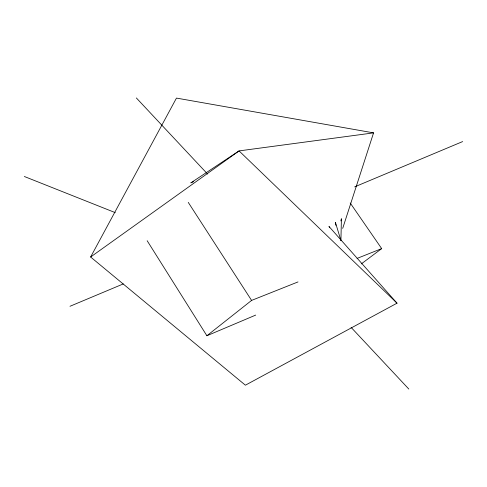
<?xml version="1.0" encoding="UTF-8"?>
<svg xmlns="http://www.w3.org/2000/svg" width="487" height="487" viewBox="0 0 487 487"><rect width="100%" height="100%" fill="white"/><g stroke="black" fill="none" stroke-linecap="round" stroke-linejoin="round"><path stroke-width="0.73" d="M340.924 240.499L341.405 218.712L340.833 220.915M342.696 228.397L373.566 132.872L176.464 98.088L90.625 257.008L245.387 385.193L397.021 303.176L328.956 226.425L329.662 227.739M147.165 240.73L206.89 335.75L251.59 300.406L298.001 281.93M361.263 263.924L381.68 248.613L350.214 203M90.625 257.008L239.068 150.903L373.566 132.872M193.607 181.675L190.825 182.881L239.068 150.903L397.021 303.176M206.89 335.75L255.693 315.089M69.988 306.28L123.278 283.927M354.67 186.868L462.65 141.577M357.068 258.414L381.68 248.613M24.35 176.501L115.261 212.636M136.354 97.954L207.59 174.06M351.103 327.386L408.818 389.046M188.256 202.385L251.59 300.406M340.918 240.481L335.427 222.413L335.89 225.359"/></g></svg>
